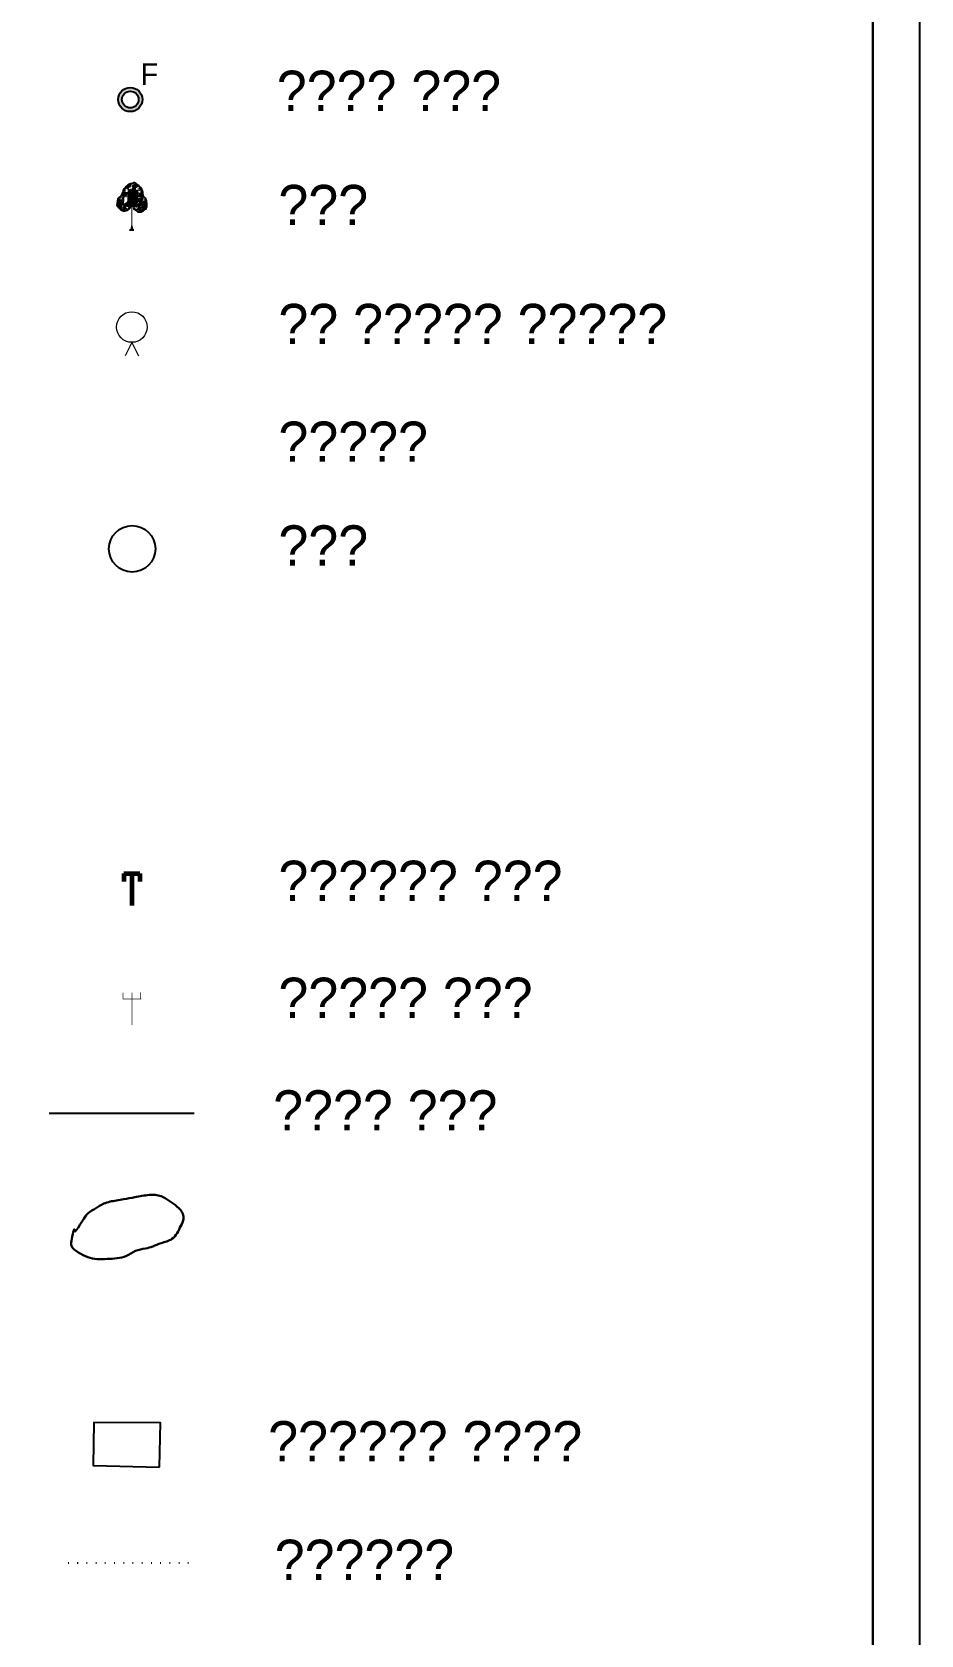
# Model space of a CAD drawing. Header units: millimetres. Extents: x -1419336 to 38707697, y -75591640 to 81.
# Drawn here: x 892.5 to 1022.7, y -2712 to -2477.1 of the extents above; entities that cross this region are included whole.
import ezdxf

# ---------------------------------------------------------------- set-up
doc = ezdxf.new("R2010")
doc.units = ezdxf.units.MM
doc.linetypes.add('DOT', pattern=[0.25, 0, -0.25])
for name, color, linetype in [('Image', 7, 'Continuous'), ('Legend', 250, 'Continuous'), ('Sym_Electric_Pole', 250, 'Continuous'), ('Sym_F', 250, 'Continuous'), ('Sym_STONE', 250, 'Continuous'), ('Sym_Tree', 92, 'Continuous')]:
    doc.layers.add(name, color=color, linetype=linetype)
doc.styles.add('Fence', font='txt.shx')
doc.styles.add('MtXpl_Mangal', font='mangal.ttf')
doc.styles.get("Standard").update_dxf_attribs({"font": 'SakalBharati.ttf'})
doc.linetypes.add('FENCE', pattern='A,2,-0.252673,["X",Fence,S=0.75,R=0,X=0,Y=-0.373672],-0.747327', length=3)
picture_1 = doc.add_image_def('image1.jpg', size_in_pixel=(14559, 11110))
picture_2 = doc.add_image_def('image3.jpg', size_in_pixel=(14388, 11097))

msp = doc.modelspace()

# ---------------------------------------------------------------- hatches: boundary and pattern name
at = {"layer": 'Sym_F'}
h = msp.add_hatch(color=256, dxfattribs=at)
h.paths.add_polyline_path([(905.13, -2487.02, 1), (908.67, -2487.02, 1)])
h.paths.add_polyline_path([(908.11, -2487.02, -1), (905.68, -2487.02, -1)], flags=16)

# ---------------------------------------------------------------- linework, layer by layer
at = {"color": 5, "lineweight": 20}
for q in [(906.13, -2524.59), (908.12, -2524.59)]:
    msp.add_line((907.13, -2522.6), q, dxfattribs=at)
at = {"color": 7, "lineweight": 60}
for p, q in [((905.94, -2600.43), (908.32, -2600.43)), ((907.13, -2600.43), (907.13, -2605.09))]:
    msp.add_line(p, q, dxfattribs=at)
for points in [[(905.94, -2600.43), (905.94, -2601.58)], [(908.32, -2600.43), (908.32, -2601.6)]]:
    msp.add_lwpolyline(points, dxfattribs=at)
at = {"color": 5, "lineweight": 20}
msp.add_ellipse((907.13, -2520.35), major_axis=(2.24, 0), ratio=1, dxfattribs=at)
at = {"layer": 'Legend', "color": 0, "linetype": 'FENCE', "lineweight": -3, "transparency": 33554687}
msp.add_line((916.27, -2635.56), (895.02, -2635.56), dxfattribs=at)
at = {"layer": 'Legend'}
msp.add_lwpolyline([(-54.97, -2236.26), (1022.52, -2236.26), (1022.52, -2952.39), (-54.97, -2952.39)], close=True, dxfattribs=at)
at = {"layer": 'Legend', "lineweight": 30}
msp.add_lwpolyline([(900.9, -2945.58), (-48.15, -2945.58), (-48.15, -2243.08), (900.9, -2243.08), (1015.71, -2243.08), (1015.71, -2286.6), (1015.71, -2322.06), (1015.71, -2339.58), (1015.71, -2347.01), (1015.71, -2359.17), (1015.71, -2807.77), (1015.71, -2868.96), (1015.71, -2910.07), (1015.71, -2945.58)], close=True, dxfattribs=at)
at = {"layer": 'Legend', "ltscale": 0.2, "flags": 128}
msp.add_lwpolyline([(911.2, -2687.4), (911.31, -2680.91), (901.58, -2680.85), (901.45, -2687.14)], close=True, dxfattribs=at)
at = {"layer": 'Legend', "linetype": 'DOT', "ltscale": 5, "flags": 128}
msp.add_lwpolyline([(915.44, -2701.46), (897.73, -2701.46)], dxfattribs=at)
at = {"layer": 'Legend', "color": 1, "lineweight": 30, "start_tangent": (-48.151948, -2945.577003), "end_tangent": (-48.151948, -2945.577003)}
msp.add_spline([(898.72, -2652.64), (900.36, -2650.6), (901.82, -2649.48), (903.02, -2648.78), (904.88, -2648.31), (905.93, -2648.13), (907.57, -2647.84), (909.65, -2647.51), (911.4, -2647.69), (912.6, -2648.38), (913.73, -2649.18), (914.6, -2650.28), (914.68, -2651), (914.31, -2652.02), (913, -2653.95), (911.4, -2654.57), (910.19, -2655.05), (909.14, -2655.34), (907.64, -2655.7), (906.33, -2656.43), (903.49, -2656.87), (902.03, -2656.9), (899.34, -2655.96), (898.28, -2654.97), (898.28, -2654.24), (898.72, -2652.64)], degree=3, dxfattribs=at)
at = {"layer": 'Sym_Electric_Pole'}
for points, const_width in [([(905.82, -2618.78), (905.82, -2617.87)], 0.064), ([(905.85, -2618.79), (905.85, -2617.88)], 0.1), ([(907.13, -2618.78), (907.13, -2617.87)], 0.1), ([(907.13, -2618.78), (907.13, -2617.87)], 0.064), ([(908.41, -2618.74), (908.41, -2617.83)], 0.1), ([(905.77, -2618.78), (908.5, -2618.78)], 0.1), ([(907.13, -2618.78), (907.13, -2622.61)], 0.1)]:
    msp.add_lwpolyline(points, dxfattribs=dict(at, const_width=const_width))
at = {"layer": 'Sym_F'}
for major_axis in [(1.77, 0), (1.22, 0)]:
    msp.add_ellipse((906.9, -2487.02), major_axis=major_axis, ratio=1, dxfattribs=at)
at = {"layer": 'Sym_STONE'}
msp.add_ellipse((907.17, -2552.84), major_axis=(3.4, 0), ratio=1, dxfattribs=at)
at = {"layer": 'Sym_Tree'}
for p, q in [((907.37, -2499.29), (907.13, -2499.32)), ((906.77, -2506.09), (907.42, -2506.09))]:
    msp.add_line(p, q, dxfattribs=at)
at = {"layer": 'Sym_Tree', "color": 82, "const_width": 0.8}
for points in [[(906.81, -2502.77), (906.91, -2500.15)], [(906.9, -2502.78), (907.01, -2500.16)], [(907.25, -2502.39), (907.35, -2499.77)], [(907.58, -2502.83), (907.68, -2500.21)], [(906.15, -2502.16), (906.49, -2502.65)], [(906.67, -2502.28), (907.02, -2502.77)], [(908.5, -2502.4), (908.01, -2502.73)], [(908.12, -2502.18), (908.46, -2502.67)]]:
    msp.add_lwpolyline(points, dxfattribs=at)
at = {"layer": 'Sym_Tree', "color": 34}
msp.add_lwpolyline([(907.13, -2506.09, 0.48, 0.16, 0), (907.13, -2505.43, 0.16, 0.16, 0), (907.13, -2502.75, 0.16, 0.16, 0)], format="xyseb", dxfattribs=at)
at = {"layer": 'Sym_Tree', "color": 82}
msp.add_open_spline([(906.91, -2502.86), (906.76, -2503.02), (906.53, -2503.27), (906.08, -2503.38), (905.69, -2503.35), (905.36, -2503.02), (904.89, -2502.62), (905.1, -2502.01), (905.11, -2501.42), (905.8, -2501.07), (905.82, -2500.24), (906.34, -2499.72), (906.75, -2499.36), (907.04, -2499.32), (907.13, -2499.32)], degree=3, knots=[0, 0, 0, 0, 0.357151, 0.545743, 0.741494, 0.970117, 1.319935, 1.641608, 1.935314, 2.250626, 2.755061, 3.137005, 3.457298, 3.618487, 3.618487, 3.618487, 3.618487], dxfattribs=at)
at = {"layer": 'Sym_Tree', "color": 82, "start_tangent": (907.134375, -2506.089242), "end_tangent": (907.134375, -2506.089242)}
msp.add_spline([(907.37, -2502.86), (907.8, -2503.34), (908.12, -2503.46), (908.48, -2503.46), (908.84, -2503.26), (909.29, -2502.82), (909.3, -2502.24), (909.25, -2501.71), (908.89, -2501.26), (908.67, -2500.38), (908.3, -2499.79), (907.87, -2499.4), (907.37, -2499.29)], degree=3, dxfattribs=at)
at = {"layer": 'Sym_Tree', "color": 82}
for points in [[(905.57, -2501.13), (905.71, -2501.05), (905.82, -2500.75), (905.78, -2500.75)], [(905.7, -2500.95), (905.7, -2500.94), (905.57, -2501.13), (905.71, -2501.05)], [(905.74, -2501.08), (905.71, -2501.05), (905.7, -2500.95), (905.7, -2500.94)], [(906.02, -2500.54), (905.82, -2500.75), (905.88, -2501.17), (905.72, -2501.19)], [(905.72, -2501.01), (905.74, -2501.08), (905.82, -2500.75), (905.87, -2500.93)], [(905.76, -2500.84), (905.73, -2500.89), (905.72, -2501.01), (905.74, -2501.08)], [(905.73, -2500.96), (905.74, -2501.08), (905.9, -2500.49), (905.92, -2500.43)], [(905.82, -2500.75), (905.78, -2500.75), (905.76, -2500.84), (905.73, -2500.89)], [(905.76, -2500.84), (905.82, -2500.75), (905.73, -2500.96), (905.74, -2501.08)], [(905.82, -2500.75), (905.87, -2500.93), (905.76, -2500.84), (905.82, -2500.75)], [(905.85, -2500.58), (905.78, -2500.75), (906.03, -2500.23), (905.99, -2500.22)], [(905.9, -2500.35), (905.85, -2500.5), (905.85, -2500.58), (905.78, -2500.75)], [(905.88, -2500.49), (905.9, -2500.44), (905.78, -2500.75), (905.81, -2500.75)], [(905.84, -2500.67), (905.78, -2500.75), (905.85, -2500.5), (905.9, -2500.49)], [(905.83, -2500.69), (905.85, -2500.6), (905.84, -2500.67), (905.78, -2500.75)], [(905.78, -2500.75), (905.81, -2500.75), (905.83, -2500.68), (905.84, -2500.67)], [(906.12, -2499.92), (905.96, -2500.2), (905.88, -2500.49), (905.82, -2500.75)], [(906.24, -2500.32), (905.99, -2500.22), (906.02, -2500.54), (905.82, -2500.75)], [(905.88, -2500.49), (905.82, -2500.75), (906.18, -2500.61), (906.24, -2500.32)], [(905.87, -2500.51), (905.9, -2500.35), (905.83, -2500.69), (905.85, -2500.6)], [(905.83, -2500.68), (905.84, -2500.67), (905.85, -2500.6), (905.9, -2500.44)], [(905.85, -2500.5), (905.9, -2500.49), (905.9, -2500.35), (905.85, -2500.5)], [(905.9, -2500.34), (905.96, -2500.2), (905.87, -2500.51), (905.9, -2500.35)], [(905.9, -2500.49), (905.92, -2500.43), (905.88, -2500.49), (905.9, -2500.44)], [(905.88, -2501.17), (906.41, -2501.12), (906.02, -2500.54), (906.27, -2500.91)], [(906.02, -2500.54), (906.27, -2500.91), (906.41, -2501.12), (905.88, -2501.17)], [(906.48, -2500.77), (906.41, -2501.12), (905.88, -2501.17), (906.41, -2501.12)], [(906.24, -2500.32), (906.09, -2499.99), (905.96, -2500.2), (905.9, -2500.44)], [(905.96, -2500.2), (905.9, -2500.44), (906.02, -2500.54), (906.24, -2500.32)], [(905.9, -2500.44), (905.93, -2500.28), (905.96, -2500.2), (905.93, -2500.28)], [(905.96, -2500.2), (905.93, -2500.28), (905.9, -2500.34), (905.96, -2500.2)], [(905.9, -2500.34), (905.9, -2500.34), (905.9, -2500.44), (905.93, -2500.28)], [(907.14, -2499.32), (906.42, -2499.66), (906.12, -2499.92), (905.96, -2500.2)], [(906.03, -2500.23), (905.99, -2500.22), (906.28, -2499.83), (906.42, -2499.66)], [(906.02, -2500.54), (906.24, -2500.32), (906.24, -2500.32), (905.99, -2500.22)], [(906.54, -2500.57), (906.91, -2500.57), (906.48, -2500.77), (906.02, -2500.54)], [(906.48, -2500.77), (906.02, -2500.54), (906.48, -2500.77), (906.41, -2501.12)], [(906.18, -2500.61), (906.24, -2500.32), (906.24, -2500.32), (906.09, -2499.99)], [(906.22, -2499.93), (906.18, -2499.89), (906.11, -2500.03), (906.13, -2500.07)], [(906.11, -2500.03), (906.13, -2500.07), (906.16, -2499.97), (906.22, -2499.93)], [(906.28, -2499.83), (906.42, -2499.66), (906.12, -2499.92), (906.28, -2499.83)], [(906.12, -2499.92), (906.28, -2499.83), (906.22, -2499.93), (906.18, -2499.89)], [(906.24, -2500.32), (906.13, -2500.07), (906.2, -2499.92), (906.54, -2499.72)], [(906.21, -2500), (906.14, -2500.03), (906.13, -2500.07), (906.21, -2500)], [(906.13, -2500.07), (906.21, -2500), (906.98, -2500.36), (907.26, -2500.47)], [(906.21, -2500), (906.2, -2499.95), (906.21, -2500), (906.14, -2500.03)], [(906.16, -2499.97), (906.22, -2499.93), (907.14, -2499.32), (906.94, -2499.34)], [(906.16, -2501.21), (906.64, -2501.21), (907.19, -2500.85), (907.29, -2500.49)], [(906.2, -2499.92), (906.54, -2499.72), (906.56, -2500.18), (906.21, -2500)], [(906.46, -2499.76), (906.54, -2499.72), (906.21, -2500), (906.2, -2499.95)], [(906.56, -2500.18), (906.21, -2500), (906.22, -2500.1), (906.56, -2500.18)], [(906.22, -2500.1), (906.56, -2500.18), (906.54, -2499.72), (907.27, -2499.43)], [(906.5, -2499.7), (906.31, -2499.81), (906.22, -2499.93), (906.5, -2499.7)], [(906.53, -2499.72), (906.31, -2499.81), (906.25, -2499.96), (906.3, -2500)], [(906.25, -2499.96), (906.3, -2500), (906.46, -2499.76), (906.54, -2499.72)], [(906.54, -2499.72), (907.27, -2499.43), (906.53, -2499.72), (906.31, -2499.81)], [(906.42, -2499.66), (906.72, -2499.52), (906.5, -2499.7), (906.31, -2499.81)], [(906.72, -2499.52), (906.75, -2499.41), (906.57, -2499.52), (906.42, -2499.66)], [(906.57, -2499.52), (906.42, -2499.66), (906.72, -2499.52), (906.6, -2499.52)], [(906.72, -2499.52), (906.6, -2499.52), (906.42, -2499.66), (906.72, -2499.52)], [(906.54, -2500.57), (906.48, -2500.77), (906.48, -2500.77), (906.54, -2500.57)], [(907.59, -2499.32), (907, -2499.71), (906.54, -2499.72), (907.14, -2499.32)], [(906.54, -2499.72), (907.14, -2499.32), (907.34, -2499.32), (907.22, -2499.46)], [(906.98, -2500.36), (907.26, -2500.47), (906.54, -2500.57), (906.91, -2500.57)], [(907.14, -2499.32), (906.94, -2499.34), (906.75, -2499.41), (906.57, -2499.52)], [(906.75, -2499.41), (906.57, -2499.52), (906.86, -2499.38), (906.94, -2499.34)], [(906.9, -2499.37), (906.86, -2499.38), (906.57, -2499.52), (906.72, -2499.52)], [(906.9, -2499.37), (906.72, -2499.52), (906.73, -2499.45), (906.57, -2499.52)], [(906.57, -2499.52), (906.72, -2499.52), (906.84, -2499.4), (906.85, -2499.39)], [(906.73, -2499.45), (906.57, -2499.52), (906.72, -2499.52), (906.75, -2499.41)], [(907.76, -2500.2), (907.02, -2500.18), (906.7, -2500.32), (906.58, -2500.07)], [(906.94, -2500.77), (907, -2500.57), (907.74, -2501.95), (906.66, -2501.99)], [(906.67, -2499.93), (906.95, -2499.7), (907.59, -2499.32), (907.76, -2500.2)], [(906.99, -2499.77), (907, -2499.71), (906.67, -2499.93), (906.95, -2499.7)], [(906.83, -2499.4), (906.83, -2499.4), (906.9, -2499.37), (906.72, -2499.52)], [(906.84, -2499.4), (906.85, -2499.39), (906.74, -2499.41), (906.72, -2499.52)], [(906.74, -2499.41), (906.72, -2499.52), (906.85, -2499.39), (906.81, -2499.41)], [(906.86, -2499.38), (906.94, -2499.34), (906.74, -2499.41), (906.94, -2499.34)], [(906.74, -2499.41), (906.94, -2499.34), (906.9, -2499.37), (906.86, -2499.38)], [(906.85, -2499.39), (906.81, -2499.41), (906.83, -2499.4)], [(907.76, -2500.2), (907.02, -2500.18), (907, -2500.57), (906.94, -2500.77)], [(907.59, -2499.32), (907.76, -2500.2), (907.02, -2500.18), (906.99, -2499.72)], [(907.97, -2499.45), (907.79, -2499.37), (906.99, -2499.72), (907, -2499.76)], [(906.99, -2499.72), (907, -2499.76), (907, -2499.71)], [(907, -2499.71), (907, -2499.71), (906.99, -2499.77), (907, -2499.71)], [(907.02, -2500.18), (906.99, -2499.72), (907.76, -2500.2), (907.02, -2500.18)], [(907.14, -2499.32), (907.37, -2499.29), (907.59, -2499.32), (907, -2499.71)], [(907.64, -2500.85), (907.74, -2500.49), (907.76, -2500.2), (907.02, -2500.18)], [(907.34, -2499.32), (907.22, -2499.46), (907.08, -2499.5), (907.18, -2499.4)], [(907.08, -2499.5), (907.1, -2499.44), (907.18, -2499.4), (907.13, -2499.32)], [(907.08, -2499.5), (907.18, -2499.4), (907.22, -2499.46), (907.08, -2499.5)], [(907.22, -2499.46), (907.08, -2499.5), (907.1, -2499.44), (907.18, -2499.4)], [(908.06, -2500.84), (908.02, -2500.63), (907.11, -2501.91), (908.18, -2502.09)], [(907.18, -2499.4), (907.13, -2499.32), (907.34, -2499.32), (907.18, -2499.4)], [(907.34, -2499.32), (907.18, -2499.4), (907.37, -2499.29), (907.59, -2499.32)], [(907.35, -2500.83), (907.3, -2500.46), (907.31, -2500.17), (908.05, -2500.25)], [(908.32, -2501.32), (907.84, -2501.26), (907.35, -2500.83), (907.3, -2500.46)], [(908.43, -2500.04), (908.18, -2499.78), (907.59, -2499.32), (907.31, -2500.17)], [(907.59, -2499.32), (907.31, -2500.17), (908.05, -2500.25), (908.14, -2499.8)], [(908.05, -2500.25), (908.14, -2499.8), (907.31, -2500.17), (908.05, -2500.25)], [(907.31, -2500.17), (908.05, -2500.25), (908.02, -2500.63), (908.06, -2500.84)], [(907.31, -2500.17), (908.05, -2500.25), (908.36, -2500.43), (908.5, -2500.2)], [(907.41, -2499.42), (907.33, -2499.37), (907.53, -2499.46), (907.33, -2499.37)], [(907.53, -2499.46), (907.33, -2499.37), (907.37, -2499.4), (907.41, -2499.42)], [(908.5, -2500.2), (908.43, -2500.12), (907.62, -2500.37), (907.33, -2500.45)], [(907.62, -2500.37), (907.33, -2500.45), (908.02, -2500.63), (907.66, -2500.58)], [(907.37, -2499.29), (907.59, -2499.32), (907.87, -2499.42), (907.79, -2499.37)], [(907.42, -2499.42), (907.45, -2499.45), (907.43, -2499.44)], [(908.41, -2500.21), (908.05, -2500.25), (908.14, -2499.8), (907.46, -2499.41)], [(908.14, -2499.8), (907.46, -2499.41), (908.14, -2499.79), (908.36, -2499.92)], [(907.59, -2499.32), (908.26, -2499.75), (908.53, -2500.05), (908.65, -2500.35)], [(908.48, -2500.09), (908.43, -2500.04), (907.59, -2499.32), (907.79, -2499.37)], [(907.59, -2499.32), (907.79, -2499.37), (907.97, -2499.46), (908.13, -2499.59)], [(908.02, -2500.63), (907.66, -2500.58), (908.06, -2500.84), (908.54, -2500.68)], [(907.97, -2499.46), (908.13, -2499.59), (907.87, -2499.42), (907.79, -2499.37)], [(907.82, -2499.4), (907.87, -2499.42), (908.13, -2499.59), (907.98, -2499.57)], [(907.89, -2499.44), (907.89, -2499.44), (907.82, -2499.4), (907.98, -2499.57)], [(907.82, -2499.4), (907.98, -2499.57), (907.98, -2499.5), (908.13, -2499.59)], [(908.13, -2499.59), (907.98, -2499.57), (907.88, -2499.44), (907.87, -2499.42)], [(907.88, -2499.44), (907.87, -2499.42), (907.98, -2499.46), (907.98, -2499.57)], [(907.98, -2499.46), (907.98, -2499.57), (907.87, -2499.42), (907.91, -2499.45)], [(907.98, -2499.5), (908.13, -2499.59), (907.98, -2499.57), (907.97, -2499.45)], [(907.98, -2499.57), (907.97, -2499.45), (908.13, -2499.59), (908.26, -2499.75)], [(908.13, -2499.59), (908.26, -2499.75), (907.98, -2499.57), (908.1, -2499.59)], [(907.98, -2499.57), (908.1, -2499.59), (908.26, -2499.75), (907.98, -2499.57)], [(908.26, -2499.75), (907.98, -2499.57), (908.18, -2499.78), (908.36, -2499.92)], [(908.02, -2500.63), (908.06, -2500.84), (908.06, -2500.84), (908.02, -2500.63)], [(908.45, -2500.04), (908.14, -2499.8), (908.05, -2500.25), (908.43, -2500.12)], [(908.05, -2500.25), (908.43, -2500.12), (908.41, -2500.21), (908.05, -2500.25)], [(908.06, -2500.84), (908.54, -2500.68), (908.06, -2500.84), (908.09, -2501.2)], [(908.06, -2500.84), (908.09, -2501.2), (908.61, -2501.32), (908.09, -2501.2)], [(908.61, -2501.32), (908.09, -2501.2), (908.54, -2500.68), (908.25, -2501.01)], [(908.54, -2500.68), (908.25, -2501.01), (908.09, -2501.2), (908.61, -2501.32)], [(908.14, -2499.79), (908.36, -2499.92), (908.39, -2500.07), (908.34, -2500.1)], [(908.36, -2500.43), (908.5, -2500.2), (908.45, -2500.04), (908.14, -2499.8)], [(908.39, -2500.07), (908.34, -2500.1), (908.21, -2499.85), (908.14, -2499.8)], [(908.21, -2499.85), (908.14, -2499.8), (908.43, -2500.12), (908.44, -2500.07)], [(908.18, -2499.78), (908.36, -2499.92), (908.43, -2500.04), (908.18, -2499.78)], [(908.2, -2500.35), (908.21, -2500.43), (908.24, -2500.49), (908.2, -2500.35)], [(908.58, -2500.36), (908.61, -2500.36), (908.38, -2499.93), (908.26, -2499.75)], [(908.38, -2499.93), (908.26, -2499.75), (908.53, -2500.05), (908.38, -2499.93)], [(908.38, -2500.72), (908.36, -2500.43), (908.36, -2500.43), (908.55, -2500.12)], [(908.36, -2500.43), (908.55, -2500.12), (908.65, -2500.35), (908.68, -2500.59)], [(908.65, -2500.35), (908.68, -2500.59), (908.54, -2500.68), (908.36, -2500.43)], [(908.54, -2500.68), (908.36, -2500.43), (908.36, -2500.43), (908.61, -2500.36)], [(908.36, -2500.43), (908.61, -2500.36), (908.54, -2500.68), (908.72, -2500.9)], [(908.69, -2500.64), (908.72, -2500.9), (908.38, -2500.72), (908.36, -2500.43)], [(908.53, -2500.05), (908.38, -2499.93), (908.43, -2500.04), (908.47, -2500)], [(908.43, -2500.04), (908.47, -2500), (908.53, -2500.16), (908.5, -2500.2)], [(908.53, -2500.16), (908.5, -2500.2), (908.48, -2500.09), (908.43, -2500.04)], [(908.43, -2500.12), (908.44, -2500.07), (908.43, -2500.12), (908.49, -2500.15)], [(908.43, -2500.12), (908.49, -2500.15), (908.5, -2500.2), (908.43, -2500.12)], [(908.53, -2500.05), (908.65, -2500.35), (908.69, -2500.64), (908.72, -2500.9)], [(908.54, -2500.68), (908.72, -2500.9), (908.61, -2501.32), (908.76, -2501.36)], [(908.72, -2500.73), (908.76, -2500.91), (908.58, -2500.36), (908.61, -2500.36)], [(908.68, -2500.59), (908.67, -2500.43), (908.65, -2500.35), (908.67, -2500.43)], [(908.69, -2500.49), (908.65, -2500.35), (908.7, -2500.67), (908.69, -2500.5)], [(908.78, -2501.18), (908.75, -2501.25), (908.72, -2500.9), (908.65, -2501.08)], [(908.72, -2500.9), (908.65, -2501.08), (908.77, -2501), (908.72, -2500.9)], [(908.78, -2501.13), (908.75, -2501.25), (908.67, -2500.64), (908.66, -2500.58)], [(908.67, -2500.64), (908.66, -2500.58), (908.69, -2500.64), (908.68, -2500.59)], [(908.69, -2500.49), (908.69, -2500.49), (908.68, -2500.59), (908.67, -2500.43)], [(908.72, -2500.66), (908.67, -2500.64), (908.69, -2500.5), (908.72, -2500.66)], [(908.71, -2500.82), (908.76, -2500.91), (908.72, -2500.66), (908.67, -2500.64)], [(908.69, -2500.64), (908.68, -2500.59), (908.76, -2500.91), (908.73, -2500.91)], [(908.71, -2500.84), (908.71, -2500.82), (908.71, -2500.75), (908.68, -2500.59)], [(908.7, -2500.67), (908.69, -2500.5), (908.72, -2500.85), (908.71, -2500.75)], [(908.69, -2500.5), (908.72, -2500.66), (908.72, -2500.73), (908.76, -2500.91)], [(908.72, -2500.85), (908.71, -2500.75), (908.71, -2500.82), (908.76, -2500.91)], [(908.76, -2500.91), (908.73, -2500.91), (908.71, -2500.84), (908.71, -2500.82)], [(908.92, -2501.31), (908.79, -2501.21), (908.72, -2500.9), (908.76, -2500.91)], [(908.72, -2500.9), (908.76, -2500.91), (908.77, -2501), (908.79, -2501.06)], [(908.77, -2501), (908.72, -2500.9), (908.78, -2501.13), (908.75, -2501.25)], [(905.26, -2501.62), (905.09, -2501.83), (905, -2502.43), (905.82, -2502.5)], [(905.06, -2502.24), (905, -2502.43), (905.09, -2501.83), (905.02, -2502.24)], [(905.06, -2502.24), (905.06, -2502.24), (905.06, -2502.24), (905, -2502.43)], [(905, -2502.43), (905.82, -2502.5), (905.79, -2503.34), (905.62, -2503.25)], [(905.13, -2502.8), (905.02, -2502.62), (905, -2502.43), (905.64, -2503.16)], [(905, -2502.43), (905.64, -2503.16), (905.63, -2503.2), (905.42, -2503.04)], [(905.48, -2503.02), (905.42, -2503.04), (905, -2502.43), (905.48, -2503.02)], [(905, -2502.43), (905.48, -2503.02), (905.48, -2503.02), (905.02, -2502.62)], [(905.16, -2502.83), (905.02, -2502.62), (905.03, -2502.63), (905, -2502.43)], [(905.03, -2502.63), (905, -2502.43), (905.02, -2502.61), (905.08, -2502.67)], [(905.02, -2502.61), (905.08, -2502.67), (905.09, -2501.83), (905.17, -2501.9)], [(905.09, -2501.83), (905.02, -2502.24), (905.17, -2501.9), (905.18, -2501.87)], [(905.79, -2503.34), (905.62, -2503.25), (905.13, -2502.8), (905.02, -2502.62)], [(905.48, -2503.02), (905.02, -2502.62), (905.16, -2502.83), (905.02, -2502.62)], [(905.09, -2501.83), (905.17, -2501.9), (905.06, -2502.24)], [(905.22, -2501.45), (905.15, -2501.58), (905.11, -2501.73), (905.09, -2501.83)], [(905.11, -2501.73), (905.09, -2501.83), (905.28, -2501.91), (905.47, -2501.54)], [(905.21, -2501.66), (905.21, -2501.66), (905.26, -2501.62), (905.09, -2501.83)], [(905.4, -2501.46), (905.42, -2502.05), (905.1, -2501.81), (905.42, -2502.05)], [(905.1, -2501.81), (905.42, -2502.05), (905.58, -2501.63), (905.47, -2501.54)], [(905.21, -2501.66), (905.12, -2501.71), (905.18, -2501.67), (905.18, -2501.56)], [(905.18, -2501.67), (905.18, -2501.56), (905.15, -2501.69), (905.12, -2501.71)], [(905.15, -2501.69), (905.12, -2501.71), (905.12, -2501.73), (905.2, -2501.63)], [(905.12, -2501.73), (905.2, -2501.63), (905.2, -2501.63)], [(905.14, -2501.76), (905.14, -2501.76), (905.21, -2501.66), (905.12, -2501.71)], [(905.37, -2501.48), (905.29, -2501.47), (905.18, -2501.56), (905.14, -2501.76)], [(905.18, -2501.56), (905.14, -2501.76), (905.23, -2501.63), (905.26, -2501.53)], [(905.23, -2501.7), (905.23, -2501.63), (905.14, -2501.76)], [(905.46, -2501.37), (905.39, -2501.38), (905.22, -2501.45), (905.15, -2501.58)], [(905.2, -2501.93), (905.24, -2501.87), (905.16, -2502.83), (905.3, -2502.92)], [(905.16, -2502.83), (905.3, -2502.92), (905.62, -2503.25), (905.4, -2503.06)], [(905.19, -2501.82), (905.57, -2501.73), (905.21, -2501.77), (905.17, -2501.9)], [(905.21, -2501.77), (905.17, -2501.9), (905.2, -2502.09), (905.28, -2501.96)], [(905.17, -2501.9), (905.18, -2501.87), (905.82, -2502.5), (905.67, -2502.35)], [(905.26, -2501.53), (905.29, -2501.47), (905.18, -2501.56), (905.22, -2501.45)], [(905.18, -2501.56), (905.22, -2501.45), (905.23, -2501.7), (905.23, -2501.63)], [(905.28, -2501.96), (905.29, -2502.01), (905.19, -2501.82), (905.57, -2501.73)], [(905.2, -2501.63), (905.2, -2501.63), (905.21, -2501.66)], [(905.2, -2502.09), (905.28, -2501.96), (905.2, -2501.93), (905.24, -2501.87)], [(905.32, -2501.48), (905.9, -2501.28), (905.22, -2501.44), (905.28, -2501.38)], [(905.22, -2501.44), (905.28, -2501.38), (905.33, -2501.34), (905.39, -2501.28)], [(905.37, -2501.52), (905.23, -2501.63), (905.44, -2501.49), (905.4, -2501.46)], [(905.23, -2501.63), (905.26, -2501.53), (905.37, -2501.48)], [(905.28, -2501.91), (905.47, -2501.54), (905.37, -2501.52), (905.23, -2501.63)], [(905.37, -2501.48), (905.37, -2501.48), (905.26, -2501.53), (905.29, -2501.47)], [(905.42, -2502.05), (905.42, -2502.05), (905.34, -2502.27), (905.28, -2501.91)], [(905.34, -2502.27), (905.28, -2501.91), (905.67, -2502.35), (905.4, -2502.09)], [(905.43, -2502.08), (905.29, -2502.01), (905.28, -2501.96), (905.29, -2502.01)], [(905.39, -2501.29), (905.33, -2501.34), (905.29, -2501.38), (905.37, -2501.37)], [(905.29, -2501.38), (905.37, -2501.37), (905.39, -2501.38), (905.46, -2501.37)], [(905.42, -2501.47), (905.47, -2501.43), (905.37, -2501.48), (905.29, -2501.47)], [(905.4, -2502.09), (905.48, -2502.13), (905.43, -2502.08), (905.29, -2502.01)], [(905.48, -2503.1), (905.52, -2502.95), (905.3, -2502.92), (905.48, -2503.02)], [(905.3, -2502.92), (905.48, -2503.02), (905.64, -2503.16), (905.55, -2503.11)], [(905.44, -2501.49), (905.4, -2501.46), (905.32, -2501.48), (905.9, -2501.28)], [(905.33, -2501.34), (905.39, -2501.28), (905.45, -2501.24), (905.48, -2501.35)], [(905.45, -2501.24), (905.48, -2501.35), (905.39, -2501.38), (905.33, -2501.34)], [(905.39, -2501.38), (905.33, -2501.34), (905.39, -2501.28), (905.4, -2501.35)], [(905.33, -2501.34), (905.39, -2501.35), (905.39, -2501.29), (905.33, -2501.34)], [(905.39, -2501.35), (905.39, -2501.35), (905.33, -2501.34), (905.39, -2501.35)], [(905.42, -2503.04), (905.48, -2503.02), (905.35, -2502.98), (905.39, -2503.04)], [(905.35, -2502.98), (905.39, -2503.04), (905.39, -2503.04), (905.63, -2503.2)], [(905.42, -2501.31), (905.37, -2501.37), (905.57, -2501.13)], [(905.48, -2501.35), (905.39, -2501.35), (905.42, -2501.31), (905.37, -2501.37)], [(905.39, -2501.28), (905.4, -2501.35), (905.39, -2501.29), (905.42, -2501.31)], [(905.39, -2501.29), (905.42, -2501.31), (905.39, -2501.35)], [(905.39, -2501.38), (905.46, -2501.37), (905.48, -2501.35), (905.39, -2501.35)], [(905.46, -2501.37), (905.46, -2501.37), (905.46, -2501.37), (905.39, -2501.38)], [(905.39, -2503.04), (905.63, -2503.2), (905.48, -2503.1), (905.52, -2502.95)], [(905.63, -2503.2), (905.4, -2503.06), (905.39, -2503.04), (905.48, -2503.02)], [(905.39, -2503.04), (905.48, -2503.02), (905.79, -2503.34), (906.02, -2503.36)], [(905.48, -2501.43), (905.48, -2501.54), (905.4, -2501.46), (905.48, -2501.42)], [(905.4, -2501.46), (905.48, -2501.42), (905.47, -2501.53), (905.4, -2501.49)], [(905.58, -2501.63), (905.48, -2501.43), (905.4, -2501.46), (905.42, -2502.05)], [(905.47, -2501.53), (905.4, -2501.49), (905.47, -2501.53), (905.48, -2501.44)], [(905.55, -2501.72), (905.46, -2501.68), (905.55, -2501.72), (905.4, -2501.67)], [(905.55, -2501.72), (905.4, -2501.67), (905.55, -2501.72), (905.42, -2502.05)], [(905.72, -2501.91), (905.5, -2502.14), (905.4, -2502.09), (905.48, -2502.13)], [(905.67, -2502.35), (905.4, -2502.09), (905.42, -2502.05), (905.67, -2502.22)], [(905.62, -2503.25), (905.4, -2503.06), (905.42, -2503.04), (905.48, -2503.02)], [(905.59, -2503.12), (905.6, -2503.14), (905.63, -2503.2), (905.4, -2503.06)], [(906.07, -2501.2), (905.96, -2502.4), (905.42, -2502.05), (905.7, -2501.47)], [(905.96, -2502.4), (905.42, -2502.05), (905.46, -2501.37), (905.7, -2501.33)], [(905.47, -2501.53), (905.48, -2501.44), (905.42, -2501.47), (905.47, -2501.43)], [(905.42, -2502.05), (905.7, -2501.47), (905.66, -2502.3), (905.66, -2502.62)], [(905.55, -2501.72), (905.42, -2502.05), (905.47, -2501.55), (905.58, -2501.63)], [(905.58, -2501.63), (905.65, -2501.76), (905.42, -2502.05), (905.57, -2501.73)], [(905.42, -2502.05), (905.57, -2501.73), (905.55, -2501.72), (905.46, -2501.68)], [(905.42, -2502.05), (905.42, -2502.05), (905.72, -2501.91), (905.5, -2502.14)], [(905.82, -2502.5), (905.67, -2502.35), (905.94, -2501.92), (905.42, -2502.05)], [(905.94, -2501.92), (905.42, -2502.05), (905.42, -2502.05)], [(905.42, -2502.05), (905.67, -2502.22), (905.42, -2502.05), (905.58, -2502.04)], [(905.42, -2502.05), (905.58, -2502.04), (905.42, -2502.05)], [(905.96, -2502.4), (905.66, -2502.3), (905.96, -2502.4), (905.42, -2502.05)], [(905.63, -2503.2), (905.42, -2503.04), (905.48, -2503.02), (905.42, -2503.04)], [(905.48, -2503.02), (905.42, -2503.04), (905.48, -2503.02), (905.42, -2503.04)], [(905.45, -2501.24), (905.46, -2501.26), (905.57, -2501.13), (905.71, -2501.05)], [(905.57, -2501.13), (905.57, -2501.13), (905.45, -2501.24), (905.46, -2501.26)], [(905.58, -2501.63), (905.47, -2501.54), (905.58, -2501.63), (905.45, -2501.68)], [(905.58, -2501.63), (905.45, -2501.68), (905.58, -2501.63), (905.65, -2501.76)], [(905.72, -2501.19), (905.71, -2501.05), (905.46, -2501.37)], [(905.57, -2501.13), (905.71, -2501.05), (905.46, -2501.37), (905.46, -2501.26)], [(905.46, -2501.37), (905.46, -2501.26), (905.52, -2501.34), (905.71, -2501.05)], [(905.46, -2501.37), (905.7, -2501.33), (905.88, -2501.17), (905.7, -2501.33)], [(905.46, -2501.37), (905.46, -2501.37), (905.46, -2501.37)], [(905.46, -2501.37), (905.46, -2501.37), (905.46, -2501.37)], [(905.47, -2501.55), (905.52, -2501.5), (905.48, -2501.43), (905.48, -2501.54)], [(905.47, -2501.55), (905.58, -2501.63), (905.47, -2501.55), (905.52, -2501.5)], [(905.69, -2501.35), (905.7, -2501.47), (905.58, -2501.63), (905.48, -2501.43)], [(905.52, -2501.34), (905.71, -2501.05), (905.72, -2501.19), (905.83, -2501.19)], [(905.71, -2501.25), (905.72, -2501.19), (905.52, -2501.34), (905.71, -2501.25)], [(905.52, -2501.34), (905.71, -2501.25), (905.72, -2501.19), (905.54, -2501.32)], [(905.72, -2501.19), (905.54, -2501.32), (905.71, -2501.25), (905.72, -2501.19)], [(905.64, -2503.16), (905.55, -2503.11), (905.63, -2503.2), (905.68, -2503.15)], [(905.7, -2501.47), (905.69, -2501.35), (905.6, -2501.67), (905.58, -2501.63)], [(905.6, -2501.67), (905.58, -2501.63), (905.74, -2501.63), (905.69, -2501.7)], [(905.63, -2503.2), (905.68, -2503.15), (905.59, -2503.12), (905.6, -2503.14)], [(905.65, -2501.76), (905.69, -2501.7), (905.7, -2501.47), (905.69, -2501.35)], [(905.69, -2501.84), (905.77, -2501.89), (905.65, -2501.76), (905.69, -2501.7)], [(906.6, -2503.17), (906.91, -2502.86), (905.96, -2502.4), (905.65, -2503.13)], [(905.96, -2502.4), (905.65, -2503.13), (906.43, -2502.96), (905.99, -2503.34)], [(905.66, -2502.3), (905.66, -2502.62), (905.66, -2502.62), (905.94, -2502.64)], [(905.66, -2502.62), (905.94, -2502.64), (905.96, -2502.4), (905.66, -2502.3)], [(905.74, -2501.63), (905.7, -2501.47), (905.7, -2501.47), (905.69, -2501.35)], [(905.7, -2501.47), (905.69, -2501.35), (905.69, -2501.35), (905.79, -2501.37)], [(905.69, -2501.35), (905.79, -2501.37), (905.69, -2501.35), (905.7, -2501.47)], [(905.74, -2501.63), (905.69, -2501.7), (905.96, -2502.4), (905.8, -2502.41)], [(905.69, -2501.7), (905.77, -2501.89), (905.83, -2501.69), (905.69, -2501.7)], [(905.83, -2501.69), (905.69, -2501.7), (905.69, -2501.84), (905.77, -2501.89)], [(905.72, -2501.91), (905.69, -2501.84), (905.69, -2501.7), (905.77, -2501.89)], [(905.69, -2501.7), (905.77, -2501.89), (905.69, -2501.7), (905.77, -2501.89)], [(905.96, -2502.4), (905.8, -2502.41), (905.72, -2501.91), (905.69, -2501.84)], [(905.88, -2501.17), (905.7, -2501.33), (905.7, -2501.47), (905.7, -2501.33)], [(906.07, -2501.2), (905.88, -2501.17), (905.74, -2501.63), (905.7, -2501.47)], [(905.7, -2501.47), (905.7, -2501.33), (905.72, -2501.19)], [(905.72, -2501.19), (905.72, -2501.19), (905.72, -2501.19), (905.71, -2501.05)], [(905.71, -2501.25), (905.72, -2501.19), (905.74, -2501.08), (905.71, -2501.05)], [(905.72, -2501.19), (905.83, -2501.19), (905.71, -2501.25), (905.72, -2501.19)], [(905.88, -2501.17), (905.72, -2501.19), (906.16, -2501.21), (906.64, -2501.21)], [(905.72, -2501.19), (905.72, -2501.19), (905.72, -2501.19)], [(905.79, -2503.34), (906.02, -2503.36), (906.21, -2503.33), (906.41, -2503.27)], [(906.41, -2501.12), (905.88, -2501.17), (906.16, -2501.21)], [(906.07, -2501.2), (906.35, -2501.37), (906.07, -2501.2), (905.88, -2501.17)], [(906.41, -2503.27), (906.31, -2503.29), (906.04, -2503.34), (905.98, -2503.27)], [(906.04, -2503.34), (905.98, -2503.27), (905.99, -2503.34), (906.08, -2503.34)], [(906.43, -2502.96), (905.99, -2503.34), (906.57, -2503.14), (906.43, -2502.96)], [(905.99, -2503.34), (906.08, -2503.34), (906.41, -2503.27), (906.47, -2503.22)], [(906.57, -2503.14), (906.43, -2502.96), (906.47, -2503.22), (906.02, -2503.36)], [(906.47, -2503.22), (906.02, -2503.36), (906.41, -2503.27), (906.31, -2503.29)], [(906.47, -2503.22), (906.21, -2503.33), (906.11, -2503.34), (906.02, -2503.36)], [(906.11, -2503.34), (906.02, -2503.36), (906.41, -2503.27), (906.47, -2503.22)], [(906.35, -2501.37), (906.39, -2501.21), (906.07, -2501.2), (906.35, -2501.37)], [(906.16, -2501.21), (906.16, -2501.21), (906.35, -2501.37), (906.39, -2501.21)], [(906.21, -2503.33), (906.41, -2503.27), (906.6, -2503.17), (906.91, -2502.86)], [(906.41, -2503.27), (906.47, -2503.22), (906.47, -2503.22), (906.21, -2503.33)], [(906.23, -2503.34), (906.42, -2503.27), (906.49, -2503.23), (906.47, -2503.22)], [(906.42, -2503.27), (906.45, -2503.25), (906.23, -2503.34), (906.24, -2503.29)], [(906.41, -2503.27), (906.41, -2503.27), (906.23, -2503.34), (906.42, -2503.27)], [(906.23, -2503.34), (906.24, -2503.29), (906.23, -2503.33), (906.23, -2503.34)], [(907.74, -2501.95), (906.66, -2501.99), (906.53, -2501.2), (906.41, -2502.4)], [(906.41, -2503.27), (906.47, -2503.22), (906.58, -2503.17), (906.49, -2503.23)], [(906.58, -2503.17), (906.47, -2503.22), (906.41, -2503.27)], [(906.41, -2503.27), (906.41, -2503.27), (906.41, -2503.27)], [(906.49, -2503.23), (906.49, -2503.23), (906.42, -2503.27), (906.45, -2503.25)], [(906.58, -2503.17), (906.49, -2503.23), (906.58, -2503.17), (906.47, -2503.22)], [(907.11, -2501.91), (908.18, -2502.09), (908.41, -2501.32), (908.37, -2502.52)], [(907.38, -2502.85), (907.36, -2502.82), (907.56, -2502.94), (907.56, -2502.89)], [(907.64, -2503.21), (907.37, -2502.86), (908.37, -2502.52), (908.58, -2503.29)], [(908, -2503.42), (907.81, -2503.33), (907.64, -2503.21), (907.37, -2502.86)], [(907.39, -2502.85), (907.39, -2502.85), (907.57, -2502.94), (907.38, -2502.85)], [(907.87, -2501.32), (907.87, -2501.32), (907.66, -2501.45), (907.64, -2501.29)], [(907.81, -2503.33), (907.75, -2503.27), (907.65, -2503.21), (907.73, -2503.28)], [(907.65, -2503.21), (907.73, -2503.28), (907.65, -2503.21), (907.75, -2503.27)], [(907.65, -2503.21), (907.75, -2503.27), (907.81, -2503.33)], [(907.84, -2503.02), (908.22, -2503.45), (907.67, -2503.18), (907.84, -2503.02)], [(907.67, -2503.18), (907.84, -2503.02), (907.75, -2503.27), (908.19, -2503.47)], [(907.99, -2503.42), (907.8, -2503.33), (907.74, -2503.28), (907.75, -2503.27)], [(907.74, -2503.28), (907.74, -2503.28), (907.8, -2503.33), (907.77, -2503.3)], [(907.75, -2503.27), (908.19, -2503.47), (907.81, -2503.33), (907.91, -2503.37)], [(908.22, -2503.45), (908.13, -2503.44), (907.81, -2503.33), (907.75, -2503.27)], [(907.81, -2503.33), (907.75, -2503.27), (907.75, -2503.27), (908, -2503.42)], [(907.75, -2503.27), (908, -2503.42), (908.1, -2503.43), (908.19, -2503.47)], [(908.1, -2503.43), (908.19, -2503.47), (907.81, -2503.33), (907.75, -2503.27)], [(908.61, -2501.32), (908.76, -2501.36), (908.32, -2501.32), (907.84, -2501.26)], [(908.37, -2502.52), (908.58, -2503.29), (907.84, -2503.02), (908.22, -2503.45)], [(908.09, -2501.2), (908.61, -2501.32), (908.32, -2501.32)], [(908.13, -2503.32), (908.23, -2503.28), (908.14, -2503.37), (908.09, -2503.3)], [(908.14, -2503.37), (908.09, -2503.3), (908.19, -2503.29), (908.18, -2503.3)], [(908.11, -2501.45), (908.1, -2501.29), (908.41, -2501.32), (908.11, -2501.45)], [(908.41, -2501.32), (908.11, -2501.45), (908.41, -2501.32), (908.61, -2501.32)], [(908.5, -2503.12), (908.32, -2503.2), (908.13, -2503.32), (908.23, -2503.28)], [(908.4, -2503.23), (908.14, -2503.37), (908.3, -2503.28), (908.28, -2503.13)], [(908.44, -2503.18), (908.4, -2503.23), (908.4, -2503.23), (908.14, -2503.37)], [(908.14, -2503.37), (908.38, -2503.25), (908.4, -2503.23), (908.32, -2503.2)], [(908.14, -2503.37), (908.37, -2503.23), (908.32, -2503.2), (908.37, -2503.23)], [(908.19, -2503.29), (908.18, -2503.3), (908.14, -2503.37), (908.38, -2503.25)], [(908.65, -2503.06), (908.5, -2503.12), (908.15, -2503.41), (908.38, -2503.25)], [(908.15, -2503.41), (908.38, -2503.25), (908.37, -2503.23), (908.32, -2503.2)], [(908.85, -2503.23), (908.77, -2503.2), (908.41, -2503.48), (908.19, -2503.47)], [(908.3, -2503.28), (908.28, -2503.13), (908.5, -2503.12), (908.32, -2503.2)], [(908.32, -2503.2), (908.81, -2502.86), (908.65, -2503.06), (908.81, -2502.86)], [(908.37, -2503.23), (908.32, -2503.2), (908.44, -2503.18), (908.4, -2503.23)], [(908.32, -2503.2), (908.37, -2503.23), (908.32, -2503.2), (908.37, -2503.23)], [(908.68, -2502.46), (908.64, -2502.78), (908.64, -2502.78), (908.36, -2502.76)], [(908.64, -2502.78), (908.36, -2502.76), (908.37, -2502.52), (908.68, -2502.46)], [(908.41, -2501.32), (908.37, -2502.52), (908.95, -2502.25), (908.75, -2501.64)], [(908.37, -2502.52), (908.95, -2502.25), (909, -2501.57), (908.76, -2501.49)], [(908.68, -2501.79), (908.73, -2501.86), (908.37, -2502.52), (908.53, -2502.56)], [(908.37, -2502.52), (908.53, -2502.56), (908.67, -2502.07), (908.71, -2502)], [(908.37, -2502.52), (908.68, -2502.46), (908.37, -2502.52), (908.95, -2502.25)], [(908.41, -2501.32), (908.61, -2501.32), (908.68, -2501.79), (908.75, -2501.64)], [(909.32, -2502.68), (908.49, -2502.64), (908.41, -2503.48), (908.6, -2503.41)], [(908.41, -2503.48), (908.6, -2503.41), (909.15, -2503.03), (909.27, -2502.86)], [(908.49, -2502.64), (908.67, -2502.52), (908.45, -2502.05), (908.95, -2502.25)], [(908.45, -2502.05), (908.95, -2502.25), (908.95, -2502.25)], [(909.17, -2501.85), (909.3, -2502.07), (909.32, -2502.68), (908.49, -2502.64)], [(909.22, -2502.13), (909.21, -2502.1), (908.49, -2502.64), (908.67, -2502.52)], [(909, -2501.69), (909.05, -2501.66), (909.12, -2501.69), (908.57, -2501.42)], [(909.12, -2501.69), (908.57, -2501.42), (909.23, -2501.67), (909.17, -2501.6)], [(908.73, -2501.86), (908.62, -2502.04), (908.59, -2501.84), (908.73, -2501.86)], [(908.59, -2501.84), (908.73, -2501.86), (908.71, -2502), (908.62, -2502.04)], [(909.15, -2503.03), (909.27, -2502.86), (909.32, -2502.68), (908.59, -2503.32)], [(909.32, -2502.68), (908.59, -2503.32), (908.6, -2503.37), (908.82, -2503.23)], [(909, -2501.57), (908.76, -2501.49), (908.61, -2501.32), (908.76, -2501.49)], [(908.61, -2501.32), (908.76, -2501.49), (908.75, -2501.64), (908.76, -2501.49)], [(908.67, -2502.07), (908.71, -2502), (908.73, -2501.86), (908.62, -2502.04)], [(908.73, -2501.86), (908.62, -2502.04), (908.73, -2501.86), (908.62, -2502.04)], [(908.71, -2502), (908.62, -2502.04), (908.76, -2501.93), (908.73, -2501.86)], [(908.95, -2502.25), (908.75, -2501.64), (908.68, -2502.46), (908.64, -2502.78)], [(908.94, -2501.53), (908.79, -2501.21), (908.76, -2501.36), (908.65, -2501.34)], [(908.76, -2501.36), (908.65, -2501.34), (908.76, -2501.42), (908.76, -2501.36)], [(908.75, -2501.64), (908.77, -2501.52), (908.77, -2501.52), (908.67, -2501.52)], [(908.77, -2501.52), (908.67, -2501.52), (908.77, -2501.52), (908.75, -2501.64)], [(908.95, -2502.25), (908.95, -2502.25), (908.67, -2502.07), (908.86, -2502.33)], [(908.67, -2502.07), (908.86, -2502.33), (908.96, -2502.29), (908.88, -2502.32)], [(909, -2502.48), (909.11, -2502.13), (908.67, -2502.52), (908.96, -2502.29)], [(908.67, -2502.52), (908.96, -2502.29), (908.95, -2502.25), (908.68, -2502.38)], [(908.68, -2501.79), (908.75, -2501.64), (908.75, -2501.64), (908.77, -2501.52)], [(908.82, -2501.85), (908.84, -2501.81), (908.68, -2501.79), (908.73, -2501.86)], [(908.95, -2502.25), (908.68, -2502.38), (908.95, -2502.25), (908.79, -2502.22)], [(908.76, -2501.93), (908.73, -2501.86), (908.75, -2501.64), (908.77, -2501.52)], [(908.77, -2501), (908.79, -2501.06), (908.78, -2501.18), (908.75, -2501.25)], [(908.75, -2501.25), (908.79, -2501.21), (908.81, -2501.12), (908.81, -2501.11)], [(908.76, -2501.42), (908.76, -2501.36), (908.75, -2501.25), (908.79, -2501.21)], [(908.75, -2501.64), (908.76, -2501.49), (908.76, -2501.36)], [(908.75, -2501.64), (908.77, -2501.52), (908.82, -2501.85), (908.84, -2501.81)], [(908.77, -2501.52), (908.75, -2501.64), (908.84, -2501.81), (908.97, -2501.62)], [(908.76, -2501.36), (908.76, -2501.36), (908.76, -2501.36), (908.79, -2501.21)], [(908.76, -2501.36), (908.79, -2501.21), (909, -2501.57)], [(908.76, -2501.36), (908.76, -2501.36), (908.76, -2501.36)], [(908.76, -2501.42), (908.76, -2501.36), (908.94, -2501.53), (908.76, -2501.42)], [(908.94, -2501.53), (908.76, -2501.42), (908.76, -2501.36), (908.92, -2501.5)], [(908.76, -2501.36), (908.92, -2501.5), (908.76, -2501.42), (908.76, -2501.36)], [(908.84, -2501.81), (908.96, -2501.87), (908.84, -2501.81), (908.76, -2501.93)], [(908.84, -2501.81), (908.76, -2501.93), (908.95, -2502.25), (908.84, -2501.91)], [(908.77, -2503.2), (908.82, -2503.23), (909.32, -2502.68), (908.77, -2503.2)], [(909.32, -2502.68), (908.77, -2503.2), (908.77, -2503.2), (909.27, -2502.86)], [(908.81, -2501.12), (908.81, -2501.11), (908.92, -2501.31), (908.79, -2501.21)], [(909.02, -2501.44), (909.01, -2501.46), (908.92, -2501.31), (908.79, -2501.21)], [(908.92, -2501.31), (908.79, -2501.21), (909, -2501.57), (909.01, -2501.46)], [(909, -2501.57), (909.01, -2501.46), (908.94, -2501.53), (908.79, -2501.21)], [(908.95, -2502.25), (908.79, -2502.22), (908.95, -2502.25)], [(908.84, -2501.81), (908.97, -2501.62), (909.05, -2501.66), (908.95, -2502.25)], [(908.96, -2501.74), (908.84, -2501.81), (908.96, -2501.74), (908.92, -2501.69)], [(909.3, -2502.06), (908.95, -2502.25), (908.84, -2501.81), (908.97, -2501.74)], [(908.84, -2501.81), (908.97, -2501.74), (908.84, -2501.81), (908.96, -2501.87)], [(908.86, -2501.9), (908.95, -2502.25), (908.96, -2501.74), (908.84, -2501.81)], [(908.95, -2502.25), (908.84, -2501.91), (908.86, -2501.9), (908.96, -2501.87)], [(909.1, -2502.17), (909.08, -2502.23), (909.2, -2502.05), (908.84, -2501.91)], [(909.2, -2502.05), (908.84, -2501.91), (909.19, -2502), (909.22, -2502.13)], [(908.86, -2501.9), (908.96, -2501.87), (908.86, -2501.9), (909.01, -2501.87)], [(908.86, -2501.9), (909.01, -2501.87), (908.86, -2501.9), (908.95, -2502.25)], [(908.96, -2502.29), (908.88, -2502.32), (908.93, -2502.27), (909.08, -2502.23)], [(909.04, -2501.51), (909.09, -2501.58), (908.92, -2501.31)], [(908.92, -2501.31), (908.92, -2501.31), (909.02, -2501.44), (909.01, -2501.46)], [(908.96, -2501.74), (908.92, -2501.69), (908.97, -2501.62), (908.95, -2501.73)], [(908.93, -2502.27), (909.08, -2502.23), (909.1, -2502.17), (909.08, -2502.23)], [(908.97, -2501.62), (908.95, -2501.73), (909.05, -2501.66), (908.97, -2501.62)], [(909.05, -2501.66), (908.95, -2502.25), (909.3, -2502.06), (908.95, -2502.25)], [(908.95, -2502.25), (908.95, -2502.25), (909, -2502.48), (909.11, -2502.13)], [(909.05, -2501.66), (908.97, -2501.62), (908.96, -2501.72), (909.04, -2501.69)], [(908.96, -2501.72), (909.04, -2501.69), (908.96, -2501.72), (908.97, -2501.63)], [(908.96, -2501.72), (908.97, -2501.63), (909.03, -2501.67), (908.98, -2501.63)], [(909.18, -2502.16), (909.15, -2502.09), (909.11, -2503.06), (908.96, -2503.12)], [(909.11, -2502.13), (908.97, -2501.74), (909.07, -2501.73), (909.19, -2501.86)], [(909.3, -2501.97), (909.3, -2502.07), (909.11, -2502.13), (908.97, -2501.74)], [(909.13, -2501.56), (909.08, -2501.49), (909.02, -2501.44), (908.98, -2501.55)], [(909.02, -2501.44), (908.98, -2501.55), (909.07, -2501.59), (909.13, -2501.56)], [(908.98, -2501.55), (909.07, -2501.55), (909.04, -2501.51), (909.09, -2501.58)], [(909.07, -2501.59), (909, -2501.57), (908.98, -2501.55), (909.07, -2501.55)], [(909.03, -2501.67), (908.98, -2501.63), (909.07, -2501.69), (909.16, -2501.68)], [(909, -2501.57), (909, -2501.57), (909, -2501.57)], [(909, -2501.57), (909, -2501.57), (909, -2501.57)], [(909, -2501.57), (909, -2501.57), (909, -2501.57), (909.07, -2501.59)], [(909, -2501.57), (909.07, -2501.59), (909.23, -2501.68), (909.28, -2501.81)], [(909.17, -2501.6), (909.09, -2501.58), (909.07, -2501.59), (909, -2501.57)], [(909.07, -2501.73), (909.19, -2501.86), (909, -2501.69), (909.05, -2501.66)], [(909.08, -2501.49), (909.06, -2501.55), (909.08, -2501.5), (909.04, -2501.51)], [(909.08, -2501.5), (909.04, -2501.51), (909.07, -2501.55)], [(909.07, -2501.59), (909.13, -2501.56), (909.08, -2501.49), (909.06, -2501.55)], [(909.13, -2501.56), (909.07, -2501.55), (909.08, -2501.5), (909.13, -2501.56)], [(909.07, -2501.55), (909.07, -2501.55), (909.13, -2501.56), (909.07, -2501.55)], [(909.07, -2501.69), (909.16, -2501.68), (909.25, -2501.79), (909.26, -2502)], [(909.07, -2501.69), (909.07, -2501.69), (909.18, -2501.75), (909.16, -2501.68)], [(909.19, -2501.86), (909.18, -2501.75), (909.07, -2501.69)], [(909.23, -2501.67), (909.17, -2501.6), (909.13, -2501.56), (909.08, -2501.49)], [(909.08, -2501.5), (909.13, -2501.56), (909.17, -2501.6), (909.09, -2501.58)], [(909.19, -2502), (909.22, -2502.13), (909.16, -2502.32), (909.1, -2502.17)], [(909.16, -2502.32), (909.1, -2502.17), (909.18, -2502.16), (909.15, -2502.09)], [(909.11, -2503.06), (909.27, -2502.86), (909.26, -2502.87), (909.32, -2502.68)], [(909.18, -2501.75), (909.16, -2501.68), (909.25, -2501.79), (909.23, -2501.68)], [(909.2, -2501.88), (909.2, -2501.88), (909.17, -2501.85), (909.3, -2502.07)], [(909.25, -2501.79), (909.23, -2501.68), (909.18, -2501.93), (909.19, -2501.86)], [(909.25, -2501.79), (909.26, -2502), (909.19, -2501.86), (909.18, -2501.75)], [(909.18, -2501.93), (909.19, -2501.86), (909.26, -2502)], [(909.2, -2501.88), (909.29, -2501.94), (909.23, -2501.9), (909.25, -2501.79)], [(909.22, -2501.86), (909.22, -2501.86), (909.2, -2501.88)], [(909.26, -2502), (909.26, -2502), (909.2, -2501.88), (909.29, -2501.94)], [(909.27, -2502.86), (909.21, -2502.91), (909.3, -2502.07), (909.22, -2502.13)], [(909.3, -2502.07), (909.32, -2502.48), (909.22, -2502.13), (909.21, -2502.1)], [(909.26, -2502.87), (909.32, -2502.68), (909.27, -2502.86), (909.21, -2502.91)], [(909.26, -2501.92), (909.29, -2501.94), (909.29, -2501.97), (909.22, -2501.86)], [(909.29, -2501.97), (909.22, -2501.86), (909.22, -2501.86)], [(909.3, -2502.07), (909.22, -2502.13), (909.29, -2502.48)], [(909.23, -2501.68), (909.28, -2501.81), (909.3, -2501.97), (909.3, -2502.07)], [(909.23, -2501.9), (909.25, -2501.79), (909.26, -2501.92), (909.29, -2501.94)], [(909.29, -2502.48), (909.32, -2502.68), (909.3, -2502.07), (909.32, -2502.48)], [(909.29, -2502.48), (909.29, -2502.48), (909.29, -2502.48), (909.32, -2502.68)], [(906.09, -2503.35), (906.02, -2503.36), (905.79, -2503.34), (906, -2503.35)], [(906.23, -2503.33), (906.23, -2503.34), (906.01, -2503.36), (905.99, -2503.34)], [(906.01, -2503.36), (905.99, -2503.34), (906.12, -2503.34), (906.21, -2503.33)], [(906.22, -2503.34), (906.12, -2503.34), (906.09, -2503.35), (906.02, -2503.36)], [(906.12, -2503.34), (906.21, -2503.33), (906.22, -2503.34), (906.12, -2503.34)], [(907.35, -2503.33), (907.35, -2503.33), (907.35, -2503.33)], [(908.41, -2503.48), (908.19, -2503.47), (908, -2503.42), (907.81, -2503.33)], [(907.81, -2503.33), (907.91, -2503.37), (908.17, -2503.44), (908.23, -2503.38)], [(907.98, -2503.41), (907.98, -2503.42), (908.19, -2503.47), (908.22, -2503.45)], [(908.19, -2503.47), (908.22, -2503.45), (908.08, -2503.44), (908, -2503.42)], [(908.12, -2503.45), (908.19, -2503.47), (908.41, -2503.48), (908.2, -2503.47)], [(908.17, -2503.44), (908.23, -2503.38), (908.22, -2503.45), (908.13, -2503.44)], [(908.41, -2503.48), (908.2, -2503.47), (908.19, -2503.47), (908.2, -2503.47)]]:
    msp.add_solid(points, dxfattribs=at)
at = {"layer": 'Sym_Tree'}
for points in [[(907.1, -2499.44), (907.18, -2499.4), (907.08, -2499.5), (907.1, -2499.44)], [(907.87, -2499.42), (907.79, -2499.37), (907.97, -2499.45), (907.87, -2499.42)], [(907.87, -2499.42), (907.87, -2499.42), (907.97, -2499.45), (907.79, -2499.37)], [(907.97, -2499.45), (907.87, -2499.42), (907.87, -2499.42), (907.84, -2499.41)]]:
    msp.add_solid(points, dxfattribs=at)

# ---------------------------------------------------------------- texts
at = {"layer": 'Legend', "color": 7, "style": 'MtXpl_Mangal'}
for s, height, p in [('कायम दगड', 5.893, (928.36, -2488.68)), ('झाड', 5.893, (928.6, -2505.42)), ('एक मोटेची विहीर', 5.8925, (928.6, -2522.85)), ('विहिर', 5.893, (928.6, -2540.09)), ('दगड', 5.893, (928.6, -2555.29)), ('टेलीफोन खांब', 5.8925, (928.6, -2604.42)), ('विजेचा खांब', 5.8924, (928.6, -2621.56)), ('तारेचे कुंपण', 5.8925, (927.83, -2638.06)), ('संपादित क्षेत्र', 5.8927, (927.1, -2686.53)), ('पायवाट', 5.892, (928.06, -2703.9))]:
    msp.add_text(s, height=height, dxfattribs=at).set_placement(p)
at = {"layer": 'Sym_F', "linetype": 'Continuous'}
msp.add_text('F', height=3.18, dxfattribs=at).set_placement((908.39, -2484.88, 1870.91))

# ---------------------------------------------------------------- pictures from other files: only their frames are drawn
at = {"layer": 'Image'}
image = msp.add_image(picture_2, insert=(737.28, -1220.54), size_in_units=(20516866.47, 15823029.38), rotation=-58.863298409, dxfattribs=at)
image.dxf.v_pixel = (737.2798784, -1220.4762113)
image.dxf.flags = 7
image = msp.add_image(picture_1, insert=(479.57, -2397.25), size_in_units=(35593246.28, 27160442.31), rotation=-78.685726469, dxfattribs=at)
image.dxf.v_pixel = (479.5748168, -2397.1835986)
image.dxf.flags = 7

doc.saveas('drawing.dxf')
